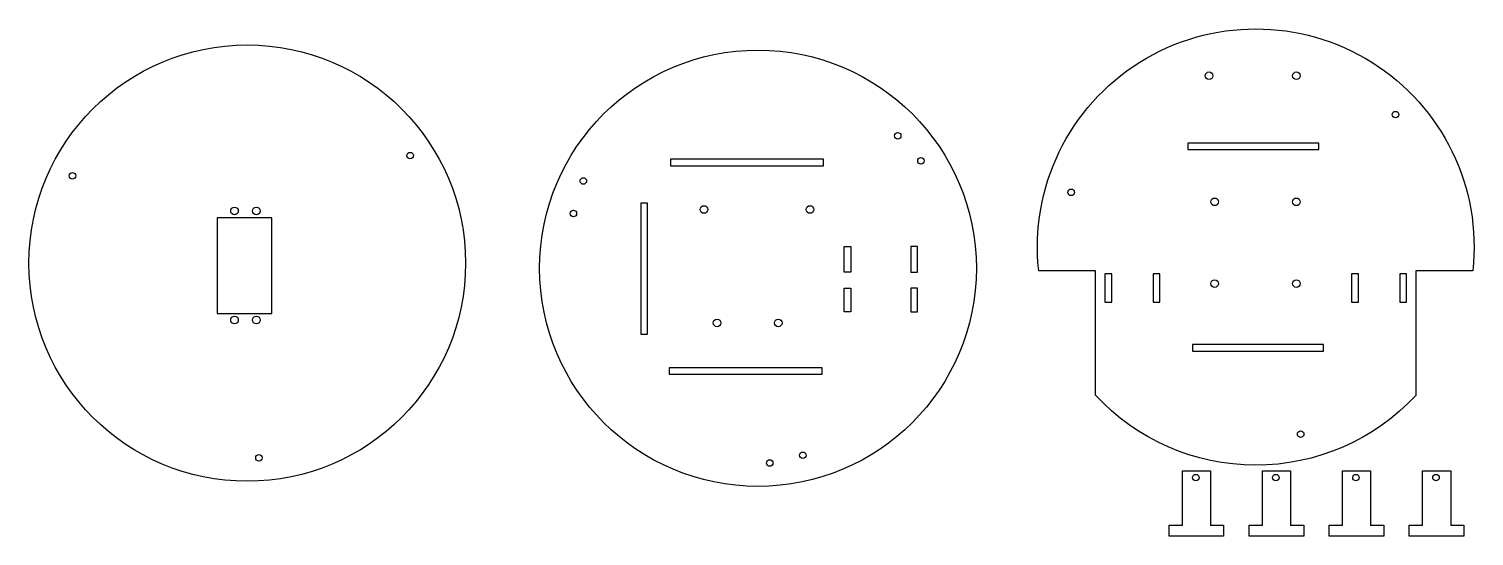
# Model space of a CAD drawing. Header units: millimetres. Extents: x -344 to 318, y -113 to 120.
import ezdxf

# ---------------------------------------------------------------- set-up
doc = ezdxf.new("R2010")
doc.units = ezdxf.units.MM
doc.layers.get('0').update_dxf_attribs({"linetype": 'CONTINUOUS'})

msp = doc.modelspace()

# ---------------------------------------------------------------- linework, layer by layer
for p, q in [((184.36, -107.86), (184.36, -82.86)), ((184.36, -82.86), (197.26, -82.86)), ((197.26, -82.86), (197.26, -107.86)), ((221.03, -107.86), (221.03, -82.86)), ((221.03, -82.86), (233.93, -82.86)), ((233.93, -82.86), (233.93, -107.86)), ((257.7, -107.86), (257.7, -82.86)), ((257.7, -82.86), (270.6, -82.86)), ((270.6, -82.86), (270.6, -107.86)), ((294.36, -82.86), (307.26, -82.86)), ((294.36, -107.86), (294.36, -82.86)), ((307.26, -82.86), (307.26, -107.86)), ((178.26, -107.8), (184.36, -107.8)), ((178.26, -112.8), (178.26, -107.8)), ((197.26, -107.8), (203.26, -107.8)), ((203.26, -107.8), (203.26, -112.8)), ((214.93, -107.8), (221.03, -107.8)), ((214.93, -112.8), (214.93, -107.8)), ((233.93, -107.8), (239.93, -107.8)), ((239.93, -107.8), (239.93, -112.8)), ((251.6, -107.8), (257.7, -107.8)), ((251.6, -112.8), (251.6, -107.8)), ((270.6, -107.8), (276.6, -107.8)), ((276.6, -107.8), (276.6, -112.8)), ((288.26, -112.8), (288.26, -107.8)), ((288.26, -107.8), (294.36, -107.8)), ((307.26, -107.8), (313.26, -107.8)), ((313.26, -107.8), (313.26, -112.8)), ((203.26, -112.8), (178.26, -112.8)), ((239.93, -112.8), (214.93, -112.8)), ((276.6, -112.8), (251.6, -112.8)), ((313.26, -112.8), (288.26, -112.8))]:
    msp.add_line(p, q)
msp.add_lwpolyline([(316.22, 8.87), (291.22, 8.87), (291.22, -48.35, -0.436583), (144.54, -48.15), (144.54, 8.87), (118.56, 8.87, -1.115231), (317.38, 8.87)], format="xyb", close=True)
for points in [[(186.9, 64.4), (246.9, 64.4), (246.9, 67.4), (186.9, 67.4)], [(20, 60), (-50, 60), (-50, 57), (20, 57)], [(-60.68, 39.76), (-63.68, 39.76), (-63.68, -20.24), (-60.68, -20.24)], [(-232.69, 33.18), (-257.69, 33.18), (-257.69, -10.82), (-232.69, -10.82)], [(29.4, 20), (32.5, 20), (32.5, 8.19), (29.4, 8.19)], [(63.1, 20), (60, 20), (60, 8.19), (63.1, 8.19)], [(148.88, -5.53), (151.98, -5.53), (151.98, 7.47), (148.88, 7.47)], [(174.08, -5.53), (174.08, 7.47), (170.98, 7.47), (170.98, -5.53)], [(261.88, 7.47), (261.88, -5.53), (264.98, -5.53), (264.98, 7.47)], [(287.08, -5.53), (287.08, 7.47), (283.98, 7.47), (283.98, -5.53)], [(32.5, -10), (29.4, -10), (29.4, 0.84), (32.5, 0.84)], [(60, -10), (63.1, -10), (63.1, 0.84), (60, 0.84)], [(189.04, -27.94), (249.04, -27.94), (249.04, -24.94), (189.04, -24.94)], [(-50.65, -35.58), (-50.65, -38.58), (19.35, -38.58), (19.35, -35.58)]]:
    msp.add_lwpolyline(points, close=True)
for centre, radius in [((-243.92, 12.35), 100), ((-10, 10), 100), ((196.61, 98.22), 1.75), ((236.61, 98.22), 1.75), ((281.95, 80.42), 1.5), ((53.98, 70.69), 1.5), ((-169.28, 61.63), 1.5), ((64.64, 59.28), 1.5), ((-323.92, 52.35), 1.5), ((-90, 50), 1.5), ((133.42, 44.8), 1.5), ((199.1, 40.45), 1.75), ((236.6, 40.45), 1.75), ((-249.76, 36.29), 1.75), ((-239.76, 36.29), 1.75), ((-94.55, 35.06), 1.5), ((-34.75, 36.93), 1.75), ((13.75, 36.93), 1.75), ((199.1, 2.95), 1.75), ((236.6, 2.95), 1.75), ((-249.76, -13.71), 1.75), ((-239.76, -13.71), 1.75), ((-28.75, -15.07), 1.75), ((-0.75, -15.07), 1.75), ((238.54, -66.02), 1.5), ((-238.56, -76.93), 1.5), ((-4.64, -79.28), 1.5), ((10.57, -75.75), 1.5), ((190.53, -85.98), 1.5), ((227.2, -85.98), 1.5), ((263.87, -85.98), 1.5), ((300.53, -85.98), 1.5)]:
    msp.add_circle(centre, radius)

doc.saveas('drawing.dxf')
